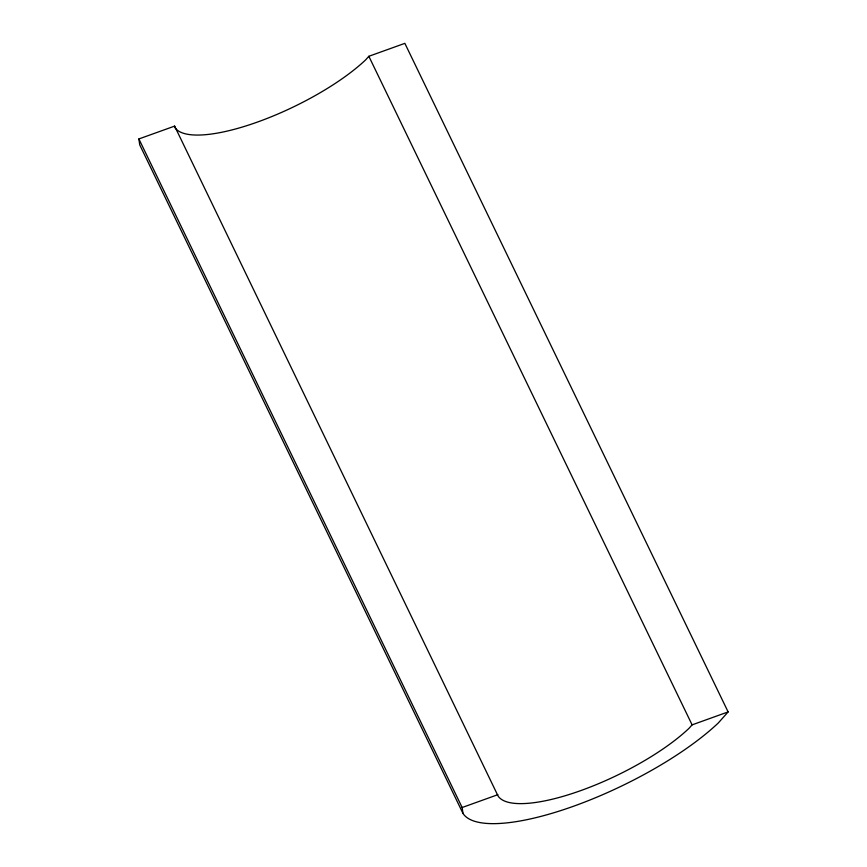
<?xml version="1.0" encoding="UTF-8"?>
<svg xmlns="http://www.w3.org/2000/svg" width="867" height="867" viewBox="0 0 867 867"><rect width="100%" height="100%" fill="white"/><g stroke="black" fill="none" stroke-linecap="round" stroke-linejoin="round"><path stroke-width="1.3" d="M368.843 56.29L365.766 59.758A116.286 34.452 -25.8 0 1 256.404 122.431A116.286 34.452 -25.8 0 1 174.809 127.416L174.625 126.105L138.883 138.948L139.717 144.843L462.978 813.419A155.507 46.059 -25.8 0 0 572.09 806.754A155.507 46.059 -25.8 0 0 718.32 722.948L728.117 711.915L404.856 43.35L368.843 56.29L692.104 724.866L689.027 728.323A116.286 34.452 -25.8 0 1 579.665 790.997A116.286 34.452 -25.8 0 1 498.07 795.982L174.625 126.105M462.978 813.419L462.144 807.513L497.886 794.671M692.104 724.866L728.117 711.915M138.883 138.948L462.144 807.513"/></g></svg>
